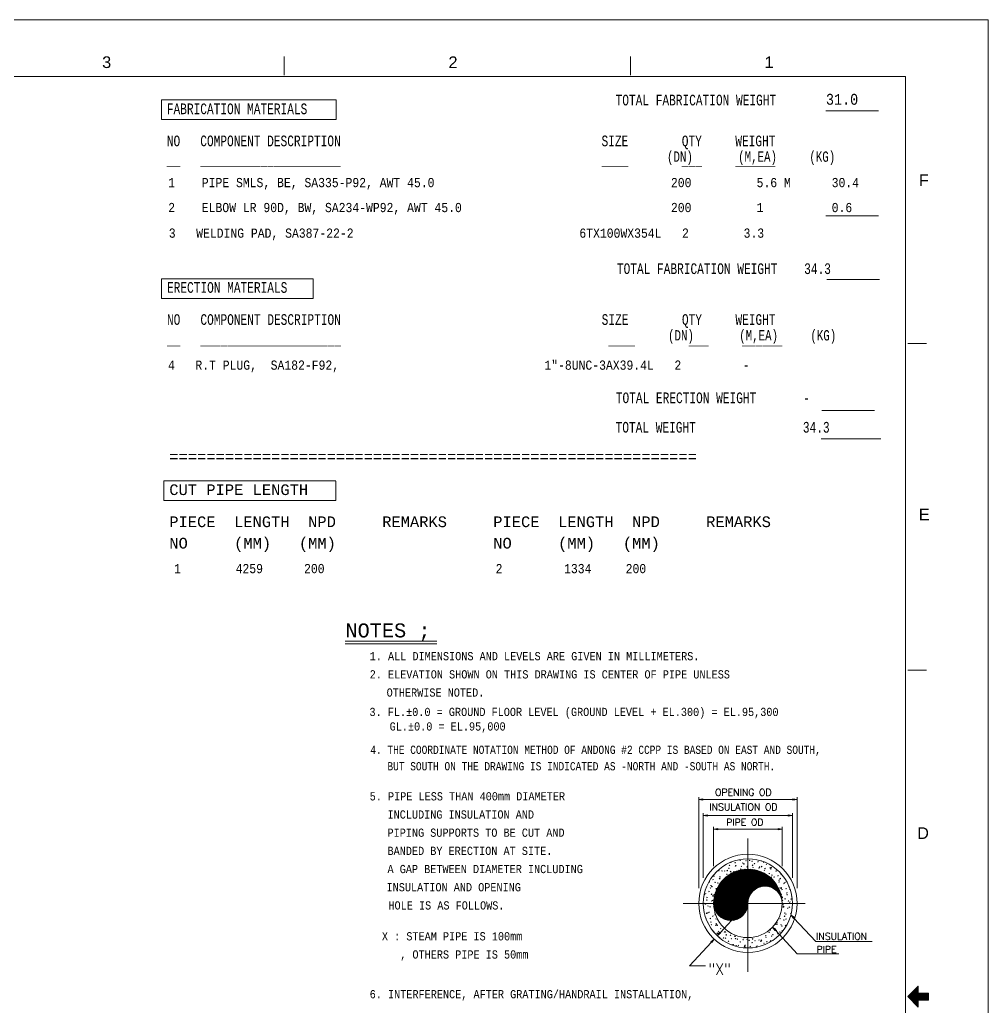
# Model space of a CAD drawing. Header units: inches. Extents: x 1128 to 1969, y -3 to 591.
# Drawn here: x 1675.4 to 1969.4, y 291.6 to 591.4 of the extents above; entities that cross this region are included whole.
import ezdxf
from ezdxf.enums import TextEntityAlignment as Align

# ---------------------------------------------------------------- set-up
doc = ezdxf.new("R2010")
doc.units = ezdxf.units.IN
doc.header["$MEASUREMENT"] = 0
doc.linetypes.add('Solid', pattern=[1, 1, 0])
for name, color, linetype in [('1', 7, 'Continuous'), ('13', 7, 'Continuous'), ('2', 2, 'Continuous'), ('3', 7, 'Continuous'), ('4', 7, 'Continuous'), ('BG 0 -1', 7, 'Continuous'), ('DIM-TEXT', 7, 'Continuous'), ('FRAME', 7, 'Continuous'), ('MAT-LIST', 7, 'Continuous')]:
    doc.layers.add(name, color=color, linetype=linetype)
doc.layers.add('borderText', color=2, linetype='Solid', lineweight=13)
doc.styles.add('Arial', font='arial.ttf')
doc.styles.add('fixedText', font='MONOTXT8.shx', dxfattribs={"width": 0.85})
doc.styles.add('MONOTXT', font='MONOTXT.shx', dxfattribs={"width": 0.8})
doc.styles.add('ROMANS', font='romans.shx', dxfattribs={"width": 0.8})

msp = doc.modelspace()

# ---------------------------------------------------------------- hatches: boundary and pattern name
at = {"layer": '13', "linetype": 'Continuous', "lineweight": 0}
for points in [[(1882.81, 354.85), (1882.81, 354.44), (1881.56, 354.65)], [(1910.14, 354.85), (1910.14, 354.44), (1911.39, 354.65)], [(1884.19, 350), (1884.19, 349.59), (1882.94, 349.79)], [(1908.74, 350), (1908.74, 349.59), (1909.99, 349.79)], [(1887.33, 345.87), (1887.33, 345.44), (1886.08, 345.65)], [(1905.62, 345.87), (1905.62, 345.44), (1906.87, 345.65)]]:
    msp.add_hatch(color=4, dxfattribs=at).paths.add_polyline_path(points)
at = {"layer": '4', "linetype": 'Continuous', "lineweight": 0}
for points in [[(1910.27, 318.5), (1909.58, 319.57), (1910.58, 318.79)], [(1904.67, 314.85), (1903.98, 315.92), (1904.98, 315.14)], [(1885.24, 311.48), (1886.24, 312.25), (1885.54, 311.2)], [(1888.19, 314.04), (1887.19, 313.27), (1887.89, 314.33)]]:
    msp.add_hatch(color=4, dxfattribs=at).paths.add_polyline_path(points)

# ---------------------------------------------------------------- linework, layer by layer
at = {"color": 4, "linetype": 'Continuous', "lineweight": 0}
for p, q in [((1894.04, 336.18), (1894.16, 336.33)), ((1894.04, 336.18), (1894.19, 336.17)), ((1894.19, 336.17), (1894.16, 336.33)), ((1895.83, 336.03), (1895.96, 336.17)), ((1895.83, 336.03), (1895.98, 336.02)), ((1895.98, 336.02), (1895.96, 336.17)), ((1896.47, 338.03), (1896.47, 323.1)), ((1896.89, 336.18), (1897.07, 336.25)), ((1896.89, 336.18), (1897.02, 336.1)), ((1897.02, 336.1), (1897.07, 336.25)), ((1897.63, 335.87), (1897.74, 336.02)), ((1897.63, 335.87), (1897.78, 335.85)), ((1897.78, 335.85), (1897.74, 336.02)), ((1899.42, 335.7), (1899.54, 335.85)), ((1899.57, 335.69), (1899.54, 335.85)), ((1900.48, 335.98), (1900.54, 336)), ((1900.48, 335.98), (1900.61, 335.9)), ((1900.61, 335.9), (1900.63, 335.98)), ((1886.08, 323.18), (1896.39, 333.5)), ((1886.09, 323.64), (1895.94, 333.49)), ((1886.13, 324.12), (1895.47, 333.45)), ((1886.19, 324.62), (1894.97, 333.39)), ((1886.28, 325.15), (1894.43, 333.3)), ((1886.42, 325.73), (1893.86, 333.17)), ((1886.46, 323.1), (1896.47, 333.13)), ((1886.61, 326.35), (1893.23, 332.98)), ((1887.56, 333.04), (1887.68, 333.19)), ((1887.56, 333.04), (1887.71, 333.03)), ((1887.71, 333.03), (1887.68, 333.19)), ((1888.49, 332.95), (1888.67, 333.03)), ((1888.49, 332.95), (1888.62, 332.88)), ((1888.62, 332.88), (1888.67, 333.03)), ((1889.36, 332.89), (1889.47, 333.03)), ((1889.36, 332.89), (1889.51, 332.88)), ((1889.51, 332.88), (1889.47, 333.03)), ((1890.12, 333.03), (1890.31, 333.23)), ((1890.12, 333.03), (1890.33, 332.99)), ((1890.33, 332.99), (1890.31, 333.23)), ((1890.59, 333.77), (1890.77, 333.83)), ((1890.59, 333.77), (1890.72, 333.68)), ((1890.72, 333.68), (1890.77, 333.83)), ((1890.81, 334.62), (1890.92, 334.75)), ((1890.81, 334.62), (1890.96, 334.6)), ((1890.96, 334.6), (1890.92, 334.75)), ((1891.14, 332.73), (1891.27, 332.88)), ((1891.21, 335.57), (1891.32, 335.49)), ((1891.29, 332.72), (1891.27, 332.88)), ((1891.32, 335.49), (1891.37, 335.64)), ((1892.08, 332.75), (1892.26, 332.83)), ((1892.21, 332.68), (1892.26, 332.83)), ((1892.46, 335.47), (1892.64, 335.67)), ((1892.46, 335.47), (1892.67, 335.43)), ((1892.59, 334.45), (1892.72, 334.6)), ((1892.59, 334.45), (1892.74, 334.44)), ((1892.67, 335.43), (1892.64, 335.67)), ((1892.69, 334.57), (1892.87, 334.64)), ((1892.69, 334.57), (1892.82, 334.49)), ((1892.74, 334.44), (1892.72, 334.6)), ((1892.82, 334.49), (1892.87, 334.64)), ((1894.18, 333.57), (1894.36, 333.63)), ((1894.18, 333.57), (1894.31, 333.48)), ((1894.31, 333.48), (1894.36, 333.63)), ((1894.38, 334.3), (1894.51, 334.44)), ((1894.38, 334.3), (1894.53, 334.29)), ((1894.53, 334.29), (1894.51, 334.44)), ((1894.79, 335.38), (1894.97, 335.44)), ((1894.79, 335.38), (1894.92, 335.29)), ((1894.92, 335.29), (1894.97, 335.44)), ((1895.12, 335.05), (1895.32, 335.25)), ((1895.12, 335.05), (1895.34, 335.02)), ((1895.34, 335.02), (1895.32, 335.25)), ((1896.18, 334.14), (1896.31, 334.29)), ((1896.18, 334.14), (1896.33, 334.13)), ((1896.28, 334.37), (1896.46, 334.44)), ((1896.28, 334.37), (1896.41, 334.29)), ((1896.33, 334.13), (1896.31, 334.29)), ((1896.41, 334.29), (1896.46, 334.44)), ((1896.47, 333.13), (1896.83, 333.49)), ((1896.47, 332.69), (1897.26, 333.47)), ((1896.47, 332.25), (1897.66, 333.43)), ((1896.47, 331.8), (1898.04, 333.38)), ((1896.47, 331.37), (1898.42, 333.32)), ((1896.47, 330.92), (1898.79, 333.24)), ((1896.47, 330.48), (1899.14, 333.15)), ((1896.47, 330.04), (1899.49, 333.05)), ((1896.47, 329.59), (1899.82, 332.94)), ((1896.47, 329.15), (1900.14, 332.83)), ((1897.79, 334.64), (1897.98, 334.84)), ((1897.79, 334.64), (1898.01, 334.6)), ((1897.88, 333.4), (1897.96, 333.43)), ((1897.94, 333.39), (1897.96, 333.43)), ((1897.97, 333.99), (1898.09, 334.13)), ((1897.97, 333.99), (1898.12, 333.98)), ((1898.01, 334.6), (1897.98, 334.84)), ((1898.12, 333.98), (1898.09, 334.13)), ((1898.38, 335.18), (1898.56, 335.24)), ((1898.38, 335.18), (1898.51, 335.09)), ((1898.51, 335.09), (1898.56, 335.24)), ((1899.42, 335.7), (1899.57, 335.69)), ((1899.77, 333.83), (1899.88, 333.98)), ((1899.77, 333.83), (1899.92, 333.82)), ((1899.88, 334.17), (1900.06, 334.24)), ((1899.88, 334.17), (1900.01, 334.09)), ((1899.92, 333.82), (1899.88, 333.98)), ((1900.01, 334.09), (1900.06, 334.24)), ((1900.46, 334.23), (1900.66, 334.43)), ((1900.46, 334.23), (1900.68, 334.19)), ((1900.68, 334.19), (1900.66, 334.43)), ((1901.22, 335.55), (1901.33, 335.69)), ((1901.22, 335.55), (1901.36, 335.54)), ((1901.36, 335.54), (1901.33, 335.69)), ((1901.37, 333.17), (1901.54, 333.23)), ((1901.37, 333.17), (1901.49, 333.08)), ((1901.49, 333.08), (1901.54, 333.23)), ((1901.56, 333.68), (1901.68, 333.82)), ((1901.56, 333.68), (1901.71, 333.65)), ((1901.71, 333.65), (1901.68, 333.82)), ((1901.98, 334.98), (1902.16, 335.04)), ((1901.98, 334.98), (1902.11, 334.89)), ((1902.11, 334.89), (1902.16, 335.04)), ((1903.12, 333.82), (1903.32, 334.02)), ((1903.12, 333.82), (1903.34, 333.78)), ((1903.34, 333.78), (1903.32, 334.02)), ((1903.36, 333.52), (1903.47, 333.65)), ((1903.36, 333.52), (1903.51, 333.5)), ((1903.47, 333.97), (1903.64, 334.04)), ((1903.47, 333.97), (1903.59, 333.89)), ((1903.51, 333.5), (1903.47, 333.65)), ((1903.59, 333.89), (1903.64, 334.04)), ((1904.97, 332.97), (1905.14, 333.03)), ((1904.97, 332.97), (1905.09, 332.88)), ((1905.09, 332.88), (1905.14, 333.03)), ((1905.14, 333.35), (1905.21, 333.44)), ((1905.14, 333.35), (1905.29, 333.34)), ((1905.29, 333.34), (1905.29, 333.37)), ((1885.78, 330.34), (1885.96, 330.4)), ((1885.78, 330.34), (1885.91, 330.25)), ((1885.91, 330.25), (1885.96, 330.4)), ((1886.12, 331.33), (1886.23, 331.47)), ((1886.12, 331.33), (1886.27, 331.32)), ((1886.27, 331.32), (1886.23, 331.47)), ((1886.41, 332.14), (1886.52, 332.07)), ((1886.43, 332.17), (1886.57, 332.22)), ((1886.52, 332.07), (1886.57, 332.22)), ((1886.86, 327.05), (1892.53, 332.73)), ((1886.89, 323.1), (1896.47, 332.69)), ((1887.24, 327.88), (1891.71, 332.34)), ((1887.33, 323.1), (1896.47, 332.25)), ((1887.78, 323.1), (1896.47, 331.8)), ((1887.78, 330.59), (1887.97, 330.8)), ((1887.78, 330.59), (1888.01, 330.57)), ((1887.88, 331.14), (1888.06, 331.22)), ((1887.88, 331.14), (1888.01, 331.07)), ((1887.89, 328.98), (1890.61, 331.69)), ((1887.91, 331.17), (1888.03, 331.32)), ((1887.91, 331.17), (1888.06, 331.15)), ((1888.01, 330.57), (1887.97, 330.8)), ((1888.01, 331.07), (1888.06, 331.22)), ((1888.06, 331.15), (1888.03, 331.32)), ((1888.22, 323.1), (1896.47, 331.37)), ((1888.66, 323.1), (1896.47, 330.92)), ((1889.11, 323.1), (1896.47, 330.48)), ((1889.54, 323.1), (1896.47, 330.04)), ((1889.71, 331), (1889.82, 331.15)), ((1889.71, 331), (1889.72, 331)), ((1889.83, 331.1), (1889.82, 331.15)), ((1889.98, 331.95), (1890.16, 332.02)), ((1889.98, 331.95), (1890.11, 331.87)), ((1890.11, 331.87), (1890.16, 332.02)), ((1891.14, 332.73), (1891.29, 332.72)), ((1892.08, 332.75), (1892.21, 332.68)), ((1896.47, 328.72), (1900.47, 332.7)), ((1896.47, 328.27), (1900.77, 332.57)), ((1896.47, 327.83), (1901.07, 332.43)), ((1896.47, 327.39), (1901.37, 332.28)), ((1896.47, 326.94), (1901.64, 332.12)), ((1896.47, 326.5), (1901.93, 331.95)), ((1896.47, 326.07), (1902.19, 331.78)), ((1896.47, 325.62), (1902.46, 331.6)), ((1898.59, 327.3), (1902.72, 331.42)), ((1899.62, 327.89), (1902.97, 331.23)), ((1900.31, 328.13), (1903.21, 331.03)), ((1900.87, 328.24), (1903.44, 330.82)), ((1901.36, 328.29), (1903.67, 330.6)), ((1901.81, 328.3), (1903.89, 330.39)), ((1902.01, 331.9), (1902.03, 331.94)), ((1902.03, 331.89), (1902.03, 331.94)), ((1902.22, 328.28), (1904.11, 330.15)), ((1902.61, 328.22), (1904.32, 329.93)), ((1902.87, 332.15), (1903.04, 332.23)), ((1902.87, 332.15), (1902.98, 332.08)), ((1902.98, 332.08), (1903.04, 332.23)), ((1903.46, 330.97), (1903.66, 331.17)), ((1903.46, 330.97), (1903.68, 330.93)), ((1903.68, 330.93), (1903.66, 331.17)), ((1903.69, 331.64), (1903.82, 331.78)), ((1903.69, 331.64), (1903.84, 331.62)), ((1903.84, 331.62), (1903.82, 331.78)), ((1904.36, 331.15), (1904.53, 331.22)), ((1904.36, 331.15), (1904.48, 331.07)), ((1904.48, 331.07), (1904.53, 331.22)), ((1905.49, 331.48), (1905.62, 331.62)), ((1905.49, 331.48), (1905.64, 331.47)), ((1905.64, 331.47), (1905.62, 331.62)), ((1905.84, 330.14), (1906.02, 330.22)), ((1905.84, 330.14), (1905.97, 330.07)), ((1905.97, 330.07), (1906.02, 330.22)), ((1906.12, 330.55), (1906.32, 330.75)), ((1906.12, 330.55), (1906.34, 330.52)), ((1906.34, 330.52), (1906.32, 330.75)), ((1906.46, 331.95), (1906.63, 332.03)), ((1906.46, 331.95), (1906.58, 331.88)), ((1906.58, 331.88), (1906.63, 332.03)), ((1884.67, 329.6), (1884.79, 329.74)), ((1884.67, 329.6), (1884.82, 329.59)), ((1884.82, 329.59), (1884.79, 329.74)), ((1885.02, 327.72), (1885.13, 327.87)), ((1885.02, 327.72), (1885.17, 327.7)), ((1885.17, 327.7), (1885.13, 327.87)), ((1885.17, 328.53), (1885.34, 328.59)), ((1885.17, 328.53), (1885.29, 328.44)), ((1885.29, 328.44), (1885.34, 328.59)), ((1885.44, 328.17), (1885.63, 328.37)), ((1885.44, 328.17), (1885.67, 328.13)), ((1885.67, 328.13), (1885.63, 328.37)), ((1886.46, 329.44), (1886.58, 329.59)), ((1886.46, 329.44), (1886.61, 329.43)), ((1886.61, 329.43), (1886.58, 329.59)), ((1886.67, 327.52), (1886.84, 327.59)), ((1886.67, 327.52), (1886.79, 327.44)), ((1886.79, 327.44), (1886.84, 327.59)), ((1886.81, 327.57), (1886.93, 327.7)), ((1886.81, 327.57), (1886.96, 327.55)), ((1886.96, 327.55), (1886.93, 327.7)), ((1887.28, 329.33), (1887.46, 329.4)), ((1887.28, 329.33), (1887.39, 329.25)), ((1887.39, 329.25), (1887.46, 329.4)), ((1889.98, 323.1), (1896.47, 329.59)), ((1890.43, 323.1), (1896.47, 329.15)), ((1890.87, 323.1), (1896.47, 328.72)), ((1891.32, 323.1), (1896.47, 328.27)), ((1891.76, 323.1), (1896.47, 327.83)), ((1892.19, 323.1), (1896.47, 327.39)), ((1892.64, 323.1), (1896.47, 326.94)), ((1902.97, 328.14), (1904.52, 329.69)), ((1903.31, 328.04), (1904.72, 329.44)), ((1903.63, 327.92), (1904.91, 329.19)), ((1903.94, 327.78), (1905.08, 328.93)), ((1904.23, 327.63), (1905.26, 328.65)), ((1904.51, 327.47), (1905.43, 328.38)), ((1904.77, 327.28), (1905.58, 328.1)), ((1905.01, 327.09), (1905.74, 327.82)), ((1905.24, 326.88), (1905.88, 327.52)), ((1905.47, 326.65), (1906.02, 327.22)), ((1905.67, 326.42), (1906.14, 326.9)), ((1905.84, 329.6), (1905.96, 329.74)), ((1905.84, 329.6), (1905.99, 329.58)), ((1905.99, 329.58), (1905.96, 329.74)), ((1906.18, 327.72), (1906.31, 327.87)), ((1906.18, 327.72), (1906.33, 327.7)), ((1906.33, 327.7), (1906.31, 327.87)), ((1906.46, 327.7), (1906.64, 327.9)), ((1906.46, 327.7), (1906.68, 327.67)), ((1906.68, 327.67), (1906.64, 327.9)), ((1906.73, 327.33), (1906.91, 327.39)), ((1906.73, 327.33), (1906.86, 327.24)), ((1906.86, 327.24), (1906.91, 327.39)), ((1907.34, 329.14), (1907.52, 329.2)), ((1907.34, 329.14), (1907.47, 329.05)), ((1907.47, 329.05), (1907.52, 329.2)), ((1907.63, 329.44), (1907.76, 329.58)), ((1907.63, 329.44), (1907.78, 329.43)), ((1907.78, 329.43), (1907.76, 329.58)), ((1907.98, 327.57), (1908.11, 327.7)), ((1907.98, 327.57), (1908.13, 327.54)), ((1908.13, 327.54), (1908.11, 327.7)), ((1908.83, 328.13), (1909.01, 328.2)), ((1908.83, 328.13), (1908.96, 328.05)), ((1908.96, 328.05), (1909.01, 328.19)), ((1909.12, 327.29), (1909.28, 327.45)), ((1909.12, 327.29), (1909.34, 327.25)), ((1909.34, 327.25), (1909.34, 327.27)), ((1883.21, 325.72), (1883.33, 325.69)), ((1883.23, 325.85), (1883.29, 325.93)), ((1883.33, 325.69), (1883.29, 325.93)), ((1883.57, 325.99), (1883.69, 326.14)), ((1883.57, 325.99), (1883.72, 325.98)), ((1883.72, 325.98), (1883.69, 326.14)), ((1883.92, 324.12), (1884.03, 324.25)), ((1883.92, 324.12), (1884.07, 324.1)), ((1883.96, 324.9), (1884.13, 324.97)), ((1883.96, 324.9), (1884.08, 324.82)), ((1884.07, 324.1), (1884.03, 324.25)), ((1884.08, 324.82), (1884.13, 324.97)), ((1884.57, 326.72), (1884.74, 326.78)), ((1884.57, 326.72), (1884.69, 326.63)), ((1884.69, 326.63), (1884.74, 326.78)), ((1885.37, 325.84), (1885.48, 325.98)), ((1885.37, 325.84), (1885.51, 325.83)), ((1885.46, 323.89), (1885.63, 323.97)), ((1885.46, 323.89), (1885.57, 323.82)), ((1885.51, 325.83), (1885.48, 325.98)), ((1885.57, 323.82), (1885.63, 323.97)), ((1885.71, 323.95), (1885.83, 324.1)), ((1885.71, 323.95), (1885.86, 323.94)), ((1885.77, 325.32), (1885.97, 325.52)), ((1885.77, 325.32), (1885.99, 325.28)), ((1885.86, 323.94), (1885.83, 324.1)), ((1885.99, 325.28), (1885.97, 325.52)), ((1886.06, 325.7), (1886.23, 325.78)), ((1886.06, 325.7), (1886.18, 325.63)), ((1886.18, 325.63), (1886.23, 325.78)), ((1893.08, 323.1), (1896.47, 326.5)), ((1893.52, 323.1), (1896.47, 326.07)), ((1893.97, 323.1), (1896.47, 325.62)), ((1894.41, 323.1), (1896.47, 325.18)), ((1894.84, 323.1), (1896.47, 324.74)), ((1895.29, 323.1), (1896.47, 324.29)), ((1895.73, 323.1), (1896.47, 323.85)), ((1896.47, 325.18), (1897.48, 326.18)), ((1896.47, 324.74), (1896.89, 325.15)), ((1896.47, 324.29), (1896.66, 324.48)), ((1896.47, 323.85), (1896.53, 323.92)), ((1905.87, 326.17), (1906.27, 326.58)), ((1906.04, 325.9), (1906.38, 326.24)), ((1906.21, 325.63), (1906.48, 325.9)), ((1906.36, 325.34), (1906.57, 325.55)), ((1906.49, 325.03), (1906.66, 325.19)), ((1906.53, 325.84), (1906.66, 325.98)), ((1906.53, 325.84), (1906.68, 325.83)), ((1906.61, 324.7), (1906.72, 324.82)), ((1906.68, 325.83), (1906.66, 325.98)), ((1906.71, 324.37), (1906.78, 324.43)), ((1906.78, 324.85), (1906.98, 325.05)), ((1906.78, 324.85), (1907.01, 324.82)), ((1906.78, 324), (1906.82, 324.04)), ((1906.88, 323.95), (1907.01, 324.1)), ((1906.88, 323.95), (1907.03, 323.94)), ((1907.01, 324.82), (1906.98, 325.05)), ((1907.03, 323.94), (1907.01, 324.1)), ((1907.62, 324.5), (1907.79, 324.58)), ((1907.62, 324.5), (1907.74, 324.42)), ((1907.74, 324.42), (1907.79, 324.58)), ((1908.22, 326.32), (1908.39, 326.39)), ((1908.22, 326.32), (1908.34, 326.24)), ((1908.33, 325.68), (1908.44, 325.83)), ((1908.33, 325.68), (1908.48, 325.67)), ((1908.34, 326.24), (1908.39, 326.39)), ((1908.48, 325.67), (1908.44, 325.83)), ((1908.67, 323.8), (1908.79, 323.94)), ((1908.67, 323.8), (1908.82, 323.79)), ((1908.82, 323.79), (1908.79, 323.94)), ((1909.46, 324.44), (1909.64, 324.64)), ((1909.46, 324.44), (1909.68, 324.4)), ((1909.68, 324.4), (1909.64, 324.64)), ((1909.72, 325.32), (1909.81, 325.35)), ((1909.72, 325.32), (1909.83, 325.23)), ((1881.56, 323.1), (1896.47, 323.1)), ((1883.34, 323.09), (1883.41, 323.12)), ((1883.34, 323.09), (1883.47, 323)), ((1883.41, 323.12), (1883.52, 323.15)), ((1883.43, 322.88), (1883.63, 323.08)), ((1883.43, 322.88), (1883.66, 322.84)), ((1883.47, 323), (1883.51, 323.12)), ((1883.51, 323.12), (1883.52, 323.15)), ((1883.66, 322.84), (1883.63, 323.08)), ((1884.27, 322.23), (1884.38, 322.38)), ((1884.27, 322.23), (1884.42, 322.22)), ((1884.42, 322.22), (1884.38, 322.38)), ((1884.84, 322.08), (1885.02, 322.15)), ((1884.84, 322.08), (1884.97, 322)), ((1884.97, 322), (1885.02, 322.15)), ((1886.06, 322.08), (1886.13, 322.17)), ((1886.06, 322.08), (1886.13, 322.07)), ((1886.09, 322.75), (1886.46, 323.1)), ((1886.14, 322.35), (1886.89, 323.1)), ((1886.21, 321.98), (1887.33, 323.1)), ((1886.29, 321.63), (1887.78, 323.1)), ((1886.41, 321.3), (1888.22, 323.1)), ((1886.53, 320.99), (1888.66, 323.1)), ((1886.68, 320.69), (1889.11, 323.1)), ((1886.84, 320.4), (1889.54, 323.1)), ((1887.02, 320.14), (1889.98, 323.1)), ((1887.21, 319.89), (1890.43, 323.1)), ((1887.41, 319.64), (1890.87, 323.1)), ((1887.62, 319.42), (1891.32, 323.1)), ((1887.86, 319.2), (1891.76, 323.1)), ((1888.09, 319), (1892.19, 323.1)), ((1888.34, 318.82), (1892.64, 323.1)), ((1888.62, 318.64), (1893.08, 323.1)), ((1888.91, 318.49), (1893.52, 323.1)), ((1889.21, 318.35), (1893.97, 323.1)), ((1889.52, 318.22), (1894.41, 323.1)), ((1889.86, 318.12), (1894.84, 323.1)), ((1890.21, 318.03), (1895.29, 323.1)), ((1890.58, 317.97), (1895.73, 323.1)), ((1890.98, 317.93), (1896.17, 323.1)), ((1891.42, 317.92), (1896.47, 322.97)), ((1891.89, 317.95), (1896.43, 322.49)), ((1892.43, 318.04), (1896.34, 321.95)), ((1893.07, 318.23), (1896.16, 321.33)), ((1896.17, 323.1), (1896.47, 323.4)), ((1896.47, 323.4), (1896.48, 323.42)), ((1906.84, 323.62), (1906.86, 323.63)), ((1906.87, 323.12), (1911.39, 323.12)), ((1907.01, 322.69), (1907.18, 322.77)), ((1907.01, 322.69), (1907.13, 322.6)), ((1907.12, 322), (1907.32, 322.2)), ((1907.12, 322), (1907.34, 321.97)), ((1907.13, 322.6), (1907.18, 322.77)), ((1907.23, 322.08), (1907.34, 322.22)), ((1907.23, 322.08), (1907.38, 322.07)), ((1907.34, 321.97), (1907.32, 322.2)), ((1907.38, 322.07), (1907.34, 322.22)), ((1908.49, 321.69), (1908.67, 321.75)), ((1908.49, 321.69), (1908.62, 321.6)), ((1908.62, 321.6), (1908.67, 321.75)), ((1909.02, 321.92), (1909.14, 322.07)), ((1909.02, 321.92), (1909.17, 321.9)), ((1909.11, 323.5), (1909.28, 323.57)), ((1909.11, 323.5), (1909.23, 323.42)), ((1909.17, 321.9), (1909.14, 322.07)), ((1909.23, 323.42), (1909.28, 323.57)), ((1909.78, 321.59), (1909.93, 321.74)), ((1909.78, 321.59), (1909.91, 321.57)), ((1883.76, 318.5), (1883.81, 318.53)), ((1883.77, 320.03), (1883.97, 320.23)), ((1883.77, 320.03), (1883.99, 319.99)), ((1883.78, 318.45), (1883.81, 318.53)), ((1883.99, 319.99), (1883.97, 320.23)), ((1884.23, 320.27), (1884.41, 320.34)), ((1884.23, 320.27), (1884.36, 320.18)), ((1884.36, 320.18), (1884.41, 320.34)), ((1884.61, 320.35), (1884.73, 320.5)), ((1884.61, 320.35), (1884.76, 320.34)), ((1884.76, 320.34), (1884.73, 320.5)), ((1884.96, 318.48), (1885.08, 318.62)), ((1884.96, 318.48), (1885.11, 318.47)), ((1885.11, 318.47), (1885.08, 318.62)), ((1885.73, 319.27), (1885.91, 319.33)), ((1885.73, 319.27), (1885.86, 319.18)), ((1885.86, 319.18), (1885.91, 319.33)), ((1886.41, 320.19), (1886.47, 320.28)), ((1886.41, 320.19), (1886.51, 320.19)), ((1886.43, 319.62), (1886.62, 319.8)), ((1886.43, 319.62), (1886.66, 319.58)), ((1886.66, 319.58), (1886.63, 319.77)), ((1886.76, 318.32), (1886.87, 318.47)), ((1886.76, 318.32), (1886.89, 318.3)), ((1886.89, 318.3), (1886.87, 318.47)), ((1887.22, 318.25), (1887.27, 318.28)), ((1887.22, 318.25), (1887.32, 318.18)), ((1893.89, 318.63), (1895.77, 320.49)), ((1906.13, 318.47), (1906.24, 318.62)), ((1906.13, 318.47), (1906.28, 318.45)), ((1906.28, 318.45), (1906.24, 318.62)), ((1907.28, 318.07), (1907.46, 318.13)), ((1907.28, 318.07), (1907.41, 317.98)), ((1907.41, 317.98), (1907.46, 318.13)), ((1907.44, 319.15), (1907.64, 319.35)), ((1907.44, 319.15), (1907.67, 319.12)), ((1907.57, 320.19), (1907.69, 320.34)), ((1907.57, 320.19), (1907.72, 320.18)), ((1907.67, 319.12), (1907.64, 319.35)), ((1907.72, 320.18), (1907.69, 320.34)), ((1907.89, 319.88), (1908.07, 319.94)), ((1907.89, 319.88), (1908.02, 319.79)), ((1907.92, 318.32), (1908.04, 318.45)), ((1907.92, 318.32), (1908.07, 318.3)), ((1908.02, 319.79), (1908.07, 319.94)), ((1908.07, 318.3), (1908.04, 318.45)), ((1909.37, 320.04), (1909.49, 320.18)), ((1909.37, 320.04), (1909.52, 320.03)), ((1909.52, 320.03), (1909.49, 320.18)), ((1884.24, 317.33), (1884.29, 317.38)), ((1884.32, 317.18), (1884.29, 317.38)), ((1885.12, 317.45), (1885.29, 317.52)), ((1885.12, 317.45), (1885.24, 317.37)), ((1885.24, 317.37), (1885.29, 317.52)), ((1885.31, 316.59), (1885.42, 316.74)), ((1885.31, 316.59), (1885.46, 316.58)), ((1885.46, 316.58), (1885.42, 316.74)), ((1885.78, 314.83), (1885.77, 314.85)), ((1886.61, 316.44), (1886.78, 316.52)), ((1886.61, 316.44), (1886.73, 316.35)), ((1886.73, 316.35), (1886.78, 316.52)), ((1886.77, 316.77), (1886.96, 316.97)), ((1886.77, 316.77), (1886.99, 316.73)), ((1886.99, 316.73), (1886.96, 316.97)), ((1887.09, 316.44), (1887.22, 316.58)), ((1887.09, 316.44), (1887.24, 316.43)), ((1887.24, 316.43), (1887.22, 316.58)), ((1888.11, 315.44), (1888.28, 315.5)), ((1888.11, 315.44), (1888.23, 315.35)), ((1888.23, 315.35), (1888.28, 315.5)), ((1903.23, 315.03), (1903.36, 315.17)), ((1903.23, 315.03), (1903.38, 315.02)), ((1903.38, 315.02), (1903.36, 315.17)), ((1904.57, 315.44), (1904.74, 315.5)), ((1904.57, 315.44), (1904.69, 315.35)), ((1904.69, 316.75), (1904.83, 316.74)), ((1904.69, 315.35), (1904.74, 315.5)), ((1904.77, 316.84), (1904.81, 316.89)), ((1904.83, 316.74), (1904.81, 316.89)), ((1905.03, 314.87), (1905.14, 315.02)), ((1905.03, 314.87), (1905.18, 314.85)), ((1905.12, 316.72), (1905.31, 316.92)), ((1905.12, 316.72), (1905.33, 316.68)), ((1905.18, 314.85), (1905.14, 315.02)), ((1905.18, 317.25), (1905.36, 317.32)), ((1905.18, 317.25), (1905.31, 317.17)), ((1905.31, 317.17), (1905.36, 317.32)), ((1905.33, 316.68), (1905.31, 316.92)), ((1906.47, 316.59), (1906.59, 316.73)), ((1906.47, 316.59), (1906.62, 316.58)), ((1906.62, 316.58), (1906.59, 316.73)), ((1906.67, 316.25), (1906.84, 316.32)), ((1906.67, 316.25), (1906.79, 316.17)), ((1906.79, 316.17), (1906.84, 316.32)), ((1906.82, 314.72), (1906.94, 314.85)), ((1906.97, 314.7), (1906.94, 314.85)), ((1907.78, 316.3), (1907.98, 316.5)), ((1907.78, 316.3), (1908.01, 316.27)), ((1908.01, 316.27), (1907.98, 316.5)), ((1886.01, 314.63), (1886.18, 314.69)), ((1886.01, 314.63), (1886.13, 314.54)), ((1886.13, 314.54), (1886.18, 314.69)), ((1887.09, 313.92), (1887.29, 314.12)), ((1887.09, 313.92), (1887.32, 313.88)), ((1887.32, 313.88), (1887.29, 314.12)), ((1887.44, 314.55), (1887.57, 314.7)), ((1887.44, 314.55), (1887.59, 314.54)), ((1887.49, 313.63), (1887.67, 313.69)), ((1887.49, 313.63), (1887.62, 313.54)), ((1887.59, 314.54), (1887.57, 314.7)), ((1887.62, 313.54), (1887.67, 313.69)), ((1887.82, 312.72), (1887.91, 312.82)), ((1887.88, 312.67), (1887.94, 312.67)), ((1887.94, 312.67), (1887.91, 312.82)), ((1888.98, 312.62), (1889.16, 312.68)), ((1888.98, 312.62), (1889.11, 312.53)), ((1889.11, 312.53), (1889.16, 312.68)), ((1889.23, 314.4), (1889.36, 314.54)), ((1889.23, 314.4), (1889.38, 314.39)), ((1889.38, 314.39), (1889.36, 314.54)), ((1889.58, 312.52), (1889.71, 312.67)), ((1889.58, 312.52), (1889.73, 312.5)), ((1889.59, 314.43), (1889.77, 314.49)), ((1889.59, 314.43), (1889.72, 314.34)), ((1889.73, 312.5), (1889.71, 312.67)), ((1889.72, 314.34), (1889.77, 314.49)), ((1889.77, 313.5), (1889.96, 313.7)), ((1889.77, 313.5), (1889.99, 313.47)), ((1889.99, 313.47), (1889.96, 313.7)), ((1891.03, 314.24), (1891.04, 314.25)), ((1891.03, 314.24), (1891.06, 314.24)), ((1891.08, 313.43), (1891.26, 313.49)), ((1891.08, 313.43), (1891.21, 313.34)), ((1891.21, 313.34), (1891.26, 313.49)), ((1891.38, 312.37), (1891.49, 312.5)), ((1891.38, 312.37), (1891.53, 312.35)), ((1891.53, 312.35), (1891.49, 312.5)), ((1892.43, 313.09), (1892.63, 313.29)), ((1892.43, 313.09), (1892.66, 313.05)), ((1892.58, 312.42), (1892.76, 312.48)), ((1892.58, 312.42), (1892.71, 312.33)), ((1892.66, 313.05), (1892.63, 313.29)), ((1892.71, 312.33), (1892.76, 312.48)), ((1893.17, 312.2), (1893.29, 312.35)), ((1893.17, 312.2), (1893.32, 312.19)), ((1893.32, 312.19), (1893.29, 312.35)), ((1894.97, 312.05), (1895.08, 312.19)), ((1894.97, 312.05), (1895.12, 312.03)), ((1895.12, 312.03), (1895.08, 312.19)), ((1895.11, 312.68), (1895.22, 312.79)), ((1895.11, 312.68), (1895.33, 312.64)), ((1895.33, 312.64), (1895.31, 312.78)), ((1896.17, 312.22), (1896.34, 312.28)), ((1896.17, 312.22), (1896.29, 312.13)), ((1896.29, 312.13), (1896.34, 312.28)), ((1896.76, 311.89), (1896.88, 312.03)), ((1896.76, 311.89), (1896.91, 311.88)), ((1896.91, 311.88), (1896.88, 312.03)), ((1897.77, 312.25), (1897.97, 312.47)), ((1897.77, 312.25), (1897.99, 312.23)), ((1897.99, 312.23), (1897.97, 312.47)), ((1898.54, 311.73), (1898.67, 311.88)), ((1898.69, 311.72), (1898.67, 311.88)), ((1899.77, 312.02), (1899.94, 312.08)), ((1899.77, 312.02), (1899.89, 311.93)), ((1899.89, 311.93), (1899.94, 312.08)), ((1900.44, 311.84), (1900.63, 312.05)), ((1900.44, 311.84), (1900.66, 311.82)), ((1900.66, 311.82), (1900.63, 312.05)), ((1901.79, 313.3), (1901.91, 313.44)), ((1901.79, 313.3), (1901.94, 313.29)), ((1901.87, 312.83), (1902.04, 312.89)), ((1901.87, 312.83), (1901.99, 312.74)), ((1901.94, 313.29), (1901.91, 313.44)), ((1901.99, 312.74), (1902.04, 312.89)), ((1902.48, 314.63), (1902.59, 314.55)), ((1902.51, 314.64), (1902.64, 314.7)), ((1902.59, 314.55), (1902.64, 314.7)), ((1902.78, 314.28), (1902.97, 314.48)), ((1902.78, 314.28), (1902.99, 314.24)), ((1902.99, 314.24), (1902.97, 314.48)), ((1903.36, 311.82), (1903.53, 311.88)), ((1903.36, 311.82), (1903.48, 311.73)), ((1903.48, 311.73), (1903.53, 311.88)), ((1903.58, 313.14), (1903.71, 313.29)), ((1903.58, 313.14), (1903.73, 313.13)), ((1903.73, 313.13), (1903.71, 313.29)), ((1903.97, 313.63), (1904.14, 313.69)), ((1903.97, 313.63), (1904.09, 313.54)), ((1904.09, 313.54), (1904.14, 313.69)), ((1905.38, 312.99), (1905.49, 313.13)), ((1905.38, 312.99), (1905.44, 312.98)), ((1905.44, 313.87), (1905.64, 314.07)), ((1905.44, 313.87), (1905.67, 313.83)), ((1905.51, 313.04), (1905.49, 313.13)), ((1905.67, 313.83), (1905.64, 314.07)), ((1906.07, 314.44), (1906.24, 314.5)), ((1906.07, 314.44), (1906.19, 314.35)), ((1906.19, 314.35), (1906.24, 314.5)), ((1906.82, 314.72), (1906.97, 314.7)), ((1890.48, 311.62), (1890.66, 311.68)), ((1890.48, 311.62), (1890.61, 311.53)), ((1890.61, 311.53), (1890.66, 311.68)), ((1891.72, 310.48), (1891.84, 310.63)), ((1891.72, 310.48), (1891.87, 310.47)), ((1891.87, 310.47), (1891.84, 310.63)), ((1891.97, 310.6), (1892.14, 310.67)), ((1891.97, 310.6), (1892.09, 310.52)), ((1892.09, 310.52), (1892.14, 310.67)), ((1892.77, 310.24), (1892.96, 310.44)), ((1892.77, 310.24), (1892.99, 310.2)), ((1892.99, 310.2), (1892.96, 310.44)), ((1893.52, 310.33), (1893.64, 310.47)), ((1893.52, 310.33), (1893.67, 310.32)), ((1893.67, 310.32), (1893.64, 310.47)), ((1894.07, 311.42), (1894.24, 311.48)), ((1894.07, 311.42), (1894.19, 311.33)), ((1894.19, 311.33), (1894.24, 311.48)), ((1895.31, 310.17), (1895.43, 310.32)), ((1895.31, 310.17), (1895.46, 310.15)), ((1895.46, 310.15), (1895.43, 310.32)), ((1895.43, 309.83), (1895.63, 310.03)), ((1895.43, 309.83), (1895.66, 309.79)), ((1895.57, 310.4), (1895.74, 310.47)), ((1895.57, 310.4), (1895.69, 310.32)), ((1895.66, 309.79), (1895.63, 310.03)), ((1895.69, 310.32), (1895.74, 310.47)), ((1897.11, 310.02), (1897.22, 310.15)), ((1897.11, 310.02), (1897.26, 310)), ((1897.26, 310), (1897.22, 310.15)), ((1897.67, 311.2), (1897.84, 311.28)), ((1897.67, 311.2), (1897.79, 311.13)), ((1897.79, 311.13), (1897.84, 311.28)), ((1898.54, 311.73), (1898.69, 311.72)), ((1898.89, 309.85), (1899.02, 309.99)), ((1898.89, 309.85), (1899.04, 309.84)), ((1899.04, 309.84), (1899.02, 309.99)), ((1899.16, 310.2), (1899.33, 310.27)), ((1899.16, 310.2), (1899.28, 310.12)), ((1899.28, 310.12), (1899.33, 310.27)), ((1900.34, 311.58), (1900.47, 311.72)), ((1900.34, 311.58), (1900.49, 311.57)), ((1900.49, 311.57), (1900.47, 311.72)), ((1901.26, 311), (1901.43, 311.08)), ((1901.26, 311), (1901.38, 310.93)), ((1901.38, 310.93), (1901.43, 311.08)), ((1902.13, 311.42), (1902.26, 311.57)), ((1902.13, 311.42), (1902.28, 311.4)), ((1902.28, 311.4), (1902.26, 311.57)), ((1903.11, 311.43), (1903.31, 311.64)), ((1903.11, 311.43), (1903.26, 311.4)), ((1903.32, 311.45), (1903.31, 311.64))]:
    msp.add_line(p, q, dxfattribs=at)
for centre, start, end in [((1901.67, 323.11), 0, 180), ((1891.28, 323.11), 180, 0)]:
    msp.add_arc(centre, 5.2, start, end, dxfattribs=at)
at = {"layer": '1', "color": 4, "linetype": 'Continuous', "lineweight": 0}
for p, q in [((1774.27, 402.75), (1802.06, 402.75)), ((1774.27, 401.87), (1802.06, 401.87)), ((1896.47, 342.84), (1896.47, 302.29)), ((1913.84, 323.1), (1876.83, 323.1))]:
    msp.add_line(p, q, dxfattribs=at)
at = {"layer": '13', "color": 4, "linetype": 'Continuous', "lineweight": 0}
for p, q in [((1881.56, 327.73), (1881.56, 355.4)), ((1882.81, 354.65), (1910.14, 354.65)), ((1911.39, 327.73), (1911.39, 355.4)), ((1882.94, 330.9), (1882.94, 350.54)), ((1884.19, 349.79), (1908.74, 349.79)), ((1909.99, 330.9), (1909.99, 350.54)), ((1886.08, 334.39), (1886.08, 346.4)), ((1887.33, 345.65), (1905.62, 345.65)), ((1906.87, 334.39), (1906.87, 346.4))]:
    msp.add_line(p, q, dxfattribs=at)
at = {"layer": '13', "color": 4, "linetype": 'Continuous', "lineweight": 0, "flags": 128}
for points in [[(1882.81, 354.85), (1882.81, 354.44), (1881.56, 354.65)], [(1910.14, 354.85), (1910.14, 354.44), (1911.39, 354.65)], [(1884.19, 350), (1884.19, 349.59), (1882.94, 349.79)], [(1908.74, 350), (1908.74, 349.59), (1909.99, 349.79)], [(1887.33, 345.87), (1887.33, 345.44), (1886.08, 345.65)], [(1905.62, 345.87), (1905.62, 345.44), (1906.87, 345.65)]]:
    msp.add_lwpolyline(points, close=True, dxfattribs=at)
at = {"layer": '3', "color": 4, "linetype": 'Continuous', "lineweight": 0}
for radius in [14.91, 13.53, 10.39]:
    msp.add_circle((1896.47, 323.11), radius, dxfattribs=at)
at = {"layer": '4', "color": 4, "linetype": 'Continuous', "lineweight": 0}
for p, q in [((1888.04, 314.19), (1893.82, 320.44)), ((1910.43, 318.64), (1917.06, 311.49)), ((1904.83, 314.99), (1911.46, 307.83)), ((1934.18, 311.49), (1917.06, 311.49)), ((1924.08, 307.83), (1911.46, 307.83))]:
    msp.add_line(p, q, dxfattribs=at)
at = {"layer": '4', "color": 4, "linetype": 'Continuous', "lineweight": 0, "flags": 128}
for points in [[(1910.27, 318.5), (1909.58, 319.57), (1910.58, 318.79)], [(1904.67, 314.85), (1903.98, 315.92), (1904.98, 315.14)], [(1885.24, 311.48), (1886.24, 312.25), (1885.54, 311.2)], [(1888.19, 314.04), (1887.19, 313.27), (1887.89, 314.33)]]:
    msp.add_lwpolyline(points, close=True, dxfattribs=at)
msp.add_lwpolyline([(1885.39, 311.34), (1878.77, 304.18), (1883.61, 304.18)], dxfattribs=at)
at = {"layer": 'BG 0 -1', "color": 7, "linetype": 'Continuous', "lineweight": 9}
for p, q in [((1128.43, 591.39), (1969.43, 591.39)), ((1969.43, 591.39), (1969.43, -2.61)), ((1755.75, 574.56), (1755.75, 580.22)), ((1860.88, 574.56), (1860.88, 580.22)), ((1944.36, 574.14), (1153.54, 574.14)), ((1944.36, 15.5), (1944.36, 574.14)), ((1944.99, 493.1), (1950.64, 493.1)), ((1944.99, 393.96), (1950.64, 393.96)), ((1948.15, 298), (1944.97, 294.82)), ((1950.05, 293.76), (1946.98, 296.83)), ((1950.17, 293.76), (1947.04, 296.89)), ((1948.15, 295.9), (1947.1, 296.95)), ((1948.15, 296.03), (1947.17, 297.02)), ((1948.15, 296.15), (1947.23, 297.08)), ((1948.15, 296.28), (1947.29, 297.14)), ((1948.15, 296.4), (1947.35, 297.2)), ((1948.15, 296.53), (1947.42, 297.27)), ((1948.15, 296.65), (1947.48, 297.33)), ((1948.15, 296.78), (1947.54, 297.39)), ((1948.15, 296.9), (1947.6, 297.45)), ((1948.15, 297.03), (1947.67, 297.52)), ((1948.15, 297.15), (1947.73, 297.58)), ((1948.15, 297.28), (1947.79, 297.64)), ((1948.15, 297.4), (1947.85, 297.7)), ((1948.15, 297.53), (1947.92, 297.77)), ((1948.15, 297.65), (1947.98, 297.83)), ((1948.15, 297.78), (1948.04, 297.89)), ((1948.15, 297.9), (1948.1, 297.95)), ((1948.15, 295.88), (1948.15, 298)), ((1944.97, 294.82), (1948.15, 291.64)), ((1948.15, 291.65), (1944.98, 294.83)), ((1948.15, 291.78), (1945.04, 294.89)), ((1948.15, 291.9), (1945.1, 294.95)), ((1948.15, 292.03), (1945.16, 295.01)), ((1948.15, 292.15), (1945.23, 295.08)), ((1948.15, 292.28), (1945.29, 295.14)), ((1948.15, 292.4), (1945.35, 295.2)), ((1948.15, 292.53), (1945.41, 295.26)), ((1948.15, 292.65), (1945.48, 295.33)), ((1948.15, 292.78), (1945.54, 295.39)), ((1948.15, 292.9), (1945.6, 295.45)), ((1948.15, 293.03), (1945.66, 295.52)), ((1948.15, 293.15), (1945.73, 295.58)), ((1948.15, 293.28), (1945.79, 295.64)), ((1948.15, 293.4), (1945.85, 295.7)), ((1948.15, 293.53), (1945.91, 295.77)), ((1948.15, 293.65), (1945.98, 295.83)), ((1948.17, 293.76), (1946.04, 295.89)), ((1948.3, 293.76), (1946.1, 295.95)), ((1948.42, 293.76), (1946.16, 296.02)), ((1948.55, 293.76), (1946.23, 296.08)), ((1948.67, 293.76), (1946.29, 296.14)), ((1948.8, 293.76), (1946.35, 296.2)), ((1948.92, 293.76), (1946.41, 296.27)), ((1949.05, 293.76), (1946.48, 296.33)), ((1949.17, 293.76), (1946.54, 296.39)), ((1949.3, 293.76), (1946.6, 296.45)), ((1949.42, 293.76), (1946.67, 296.52)), ((1949.55, 293.76), (1946.73, 296.58)), ((1949.67, 293.76), (1946.79, 296.64)), ((1949.8, 293.76), (1946.85, 296.7)), ((1949.92, 293.76), (1946.92, 296.77)), ((1948.15, 295.88), (1951.34, 295.88)), ((1950.3, 293.76), (1948.17, 295.88)), ((1950.42, 293.76), (1948.3, 295.88)), ((1950.55, 293.76), (1948.42, 295.88)), ((1950.67, 293.76), (1948.55, 295.88)), ((1950.8, 293.76), (1948.67, 295.88)), ((1950.92, 293.76), (1948.8, 295.88)), ((1951.05, 293.76), (1948.92, 295.88)), ((1951.17, 293.76), (1949.05, 295.88)), ((1951.3, 293.76), (1949.17, 295.88)), ((1951.34, 293.85), (1949.3, 295.88)), ((1951.34, 293.97), (1949.42, 295.88)), ((1951.34, 294.1), (1949.55, 295.88)), ((1951.34, 294.22), (1949.68, 295.88)), ((1951.34, 294.35), (1949.8, 295.88)), ((1951.34, 294.47), (1949.93, 295.88)), ((1951.34, 294.6), (1950.05, 295.88)), ((1951.34, 294.72), (1950.18, 295.88)), ((1951.34, 294.85), (1950.3, 295.88)), ((1951.34, 294.97), (1950.43, 295.88)), ((1951.34, 295.1), (1950.55, 295.88)), ((1951.34, 295.22), (1950.68, 295.88)), ((1951.34, 295.35), (1950.8, 295.88)), ((1951.34, 295.47), (1950.93, 295.88)), ((1951.34, 295.6), (1951.05, 295.88)), ((1951.34, 295.72), (1951.18, 295.88)), ((1951.34, 295.85), (1951.3, 295.88)), ((1951.34, 295.88), (1951.34, 293.76)), ((1948.15, 291.64), (1948.15, 293.76)), ((1948.15, 293.76), (1951.34, 293.76))]:
    msp.add_line(p, q, dxfattribs=at)
at = {"layer": 'borderText'}
for p, q in [((1920.09, 563.78), (1936.08, 563.78)), ((1920.1, 531.89), (1936.09, 531.89)), ((1920.47, 512.58), (1936.46, 512.58)), ((1918.94, 472.75), (1934.92, 472.75)), ((1918.69, 464.15), (1936.81, 464.15))]:
    msp.add_line(p, q, dxfattribs=at)
at = {"layer": 'borderText', "flags": 128}
for points in [[(1718.47, 561.1), (1718.47, 567.09), (1771.52, 567.09), (1771.52, 561.1)], [(1718.52, 506.76), (1718.52, 512.75), (1764.53, 512.75), (1764.53, 506.76)], [(1719.21, 445.46), (1719.21, 451.45), (1771.4, 451.45), (1771.4, 445.46)]]:
    msp.add_lwpolyline(points, close=True, dxfattribs=at)

# ---------------------------------------------------------------- texts
at = {"layer": '1', "color": 4, "linetype": 'Continuous', "lineweight": 0, "style": 'MONOTXT'}
msp.add_text('NOTES ;', height=4.263, dxfattribs=at).set_placement((1787.22, 405.99), align=Align.MIDDLE_CENTER)
at = {"layer": '2', "color": 4, "linetype": 'Continuous', "lineweight": 0, "style": 'ROMANS'}
for s, height, p in [('OPENING OD', 2.062, (1886.51, 355.78)), ('INSULATION OD', 2.0625, (1884.77, 351.34)), ('PIPE OD', 2.062, (1889.89, 346.73)), ('INSULATION', 2.062, (1917.17, 312.08)), ('PIPE', 2.062, (1917.31, 308.1))]:
    msp.add_text(s, height=height, dxfattribs=at).set_placement(p)
at = {"layer": '2', "color": 4, "linetype": 'Continuous', "lineweight": 0, "style": 'ROMANS', "width": 0.900007}
msp.add_text('"X"', height=3.437, dxfattribs=at).set_placement((1884.47, 301.45))
at = {"layer": 'BG 0 -1', "color": 7, "style": 'Arial', "width": 1.008516}
for s, p in [('3', (1701.83, 578.51)), ('2', (1806.96, 578.51)), ('1', (1902.91, 578.49))]:
    msp.add_text(s, height=3.54, dxfattribs=at).set_placement(p, align=Align.MIDDLE)
at = {"layer": 'BG 0 -1', "color": 7, "style": 'Arial'}
for s, width, p in [('F', 0.993934, (1948.37, 540.89)), ('E', 1.004063, (1948.34, 439.42)), ('D', 0.992063, (1947.87, 342.68))]:
    msp.add_text(s, height=3.54, dxfattribs=dict(at, width=width)).set_placement(p)
at = {"layer": 'borderText', "style": 'fixedText', "width": 0.7225}
for s, height, p in [('TOTAL FABRICATION WEIGHT', 3.2463, (1856.32, 565.39)), ('FABRICATION MATERIALS', 3.2463, (1720.1, 562.72)), ('NO   COMPONENT DESCRIPTION                                       SIZE        QTY     WEIGHT  ', 3.2463, (1720.1, 552.98)), (' (DN)       (M,EA)     (KG)  ', 3.1409, (1869.95, 548.27)), ('__   _____________________                                       ____        ___     ______  ', 3.2463, (1720.1, 547.17)), ('TOTAL FABRICATION WEIGHT    34.3', 3.2463, (1856.71, 514.19)), ('ERECTION MATERIALS', 3.2463, (1720.14, 508.49)), ('NO   COMPONENT DESCRIPTION                                       SIZE        QTY     WEIGHT  ', 3.2463, (1720.14, 498.75)), (' (DN)       (M,EA)     (KG)  ', 3.1409, (1870.27, 494.01)), ('__   _____________________                                        ____        ___     ______  ', 3.2463, (1720.14, 492.72)), ('TOTAL ERECTION WEIGHT       -', 3.2463, (1856.38, 474.98)), ('TOTAL WEIGHT                34.3', 3.2463, (1856.32, 466.04))]:
    msp.add_text(s, height=height, dxfattribs=at).set_placement(p)
at = {"layer": 'borderText', "style": 'fixedText'}
for s, p in [('=========================================================', (1720.84, 457.15)), ('CUT PIPE LENGTH', (1720.84, 447.09)), ('PIECE  LENGTH  NPD     REMARKS     PIECE  LENGTH  NPD     REMARKS     ', (1720.84, 437.35)), ('NO     (MM)   (MM)                 NO     (MM)   (MM)                  ', (1720.84, 430.85))]:
    msp.add_text(s, height=3.2463, dxfattribs=at).set_placement(p)
at = {"layer": 'DIM-TEXT', "color": 2, "style": 'MONOTXT', "width": 0.8566}
msp.add_text('31.0', height=3.3, dxfattribs=at).set_placement((1920.16, 565.59))
at = {"layer": 'FRAME', "color": 2, "style": 'MONOTXT', "width": 0.8566}
for s, p in [('1. ALL DIMENSIONS AND LEVELS ARE GIVEN IN MILLIMETERS.', (1781.67, 398.17)), ('2. ELEVATION SHOWN ON THIS DRAWING IS CENTER OF PIPE UNLESS', (1781.67, 392.65)), ('    OTHERWISE NOTED.', (1779.4, 387.13)), ('5. PIPE LESS THAN 400mm DIAMETER', (1781.67, 355.62)), ('  INCLUDING INSULATION AND', (1783.37, 350.1)), ('  PIPING SUPPORTS TO BE CUT AND ', (1783.37, 344.58)), ('  BANDED BY ERECTION AT SITE.', (1783.37, 339.06)), ('  A GAP BETWEEN DIAMETER INCLUDING', (1783.37, 333.54)), ('  INSULATION AND OPENING', (1783.09, 328.02)), ('  HOLE IS AS FOLLOWS.', (1783.66, 322.5)), ('  X : STEAM PIPE IS 100mm', (1781.67, 313.12)), ('     , OTHERS PIPE IS 50mm', (1781.67, 307.6)), ('6. INTERFERENCE, AFTER GRATING/HANDRAIL INSTALLATION, ', (1781.67, 295.54))]:
    msp.add_text(s, height=2.5, dxfattribs=at).set_placement(p, align=Align.MIDDLE_LEFT)
for s, p in [('3. FL.±0.0 = GROUND FLOOR LEVEL (GROUND LEVEL + EL.300) = EL.95,300', (1781.6, 379.99)), (' GL.±0.0 = EL.95,000', (1785.87, 375.59))]:
    msp.add_text(s, height=2.5, dxfattribs=at).set_placement(p)
at = {"layer": 'FRAME', "color": 2, "char_height": 2.5, "width": 378.0263, "attachment_point": 1, "style": 'MONOTXT'}
for s, insert in [('4. THE COORDINATE NOTATION METHOD OF ANDONG #2 CCPP IS BASED ON EAST AND SOUTH, ', (1781.86, 370.99)), ('   BUT SOUTH ON THE DRAWING IS INDICATED AS -NORTH AND -SOUTH AS NORTH.', (1781.86, 366))]:
    msp.add_mtext(s, dxfattribs=dict(at, insert=insert))
at = {"layer": 'MAT-LIST', "color": 2, "style": 'MONOTXT', "width": 0.8571}
for s, p in [('1', (1720.51, 540.56)), ('PIPE SMLS, BE, SA335-P92, AWT 45.0', (1730.71, 540.56)), ('200', (1873.11, 540.56)), ('5.6 M', (1899.11, 540.56)), ('30.4', (1921.91, 540.56)), ('2', (1720.51, 532.98)), ('ELBOW LR 90D, BW, SA234-WP92, AWT 45.0', (1730.71, 532.98)), ('200', (1873.11, 532.98)), ('1', (1899.11, 532.98)), ('0.6', (1921.91, 532.98)), ('3   WELDING PAD, SA387-22-2                                 6TX100WX354L   2        3.3 ', (1720.69, 525.21)), ('  4   R.T PLUG,  SA182-F92,                              1"-8UNC-3AX39.4L   2         -', (1716.3, 485.13)), ('1        4259      200                         2         1334     200', (1722.28, 423.36))]:
    msp.add_text(s, height=2.8, dxfattribs=at).set_placement(p)

doc.saveas('drawing.dxf')
